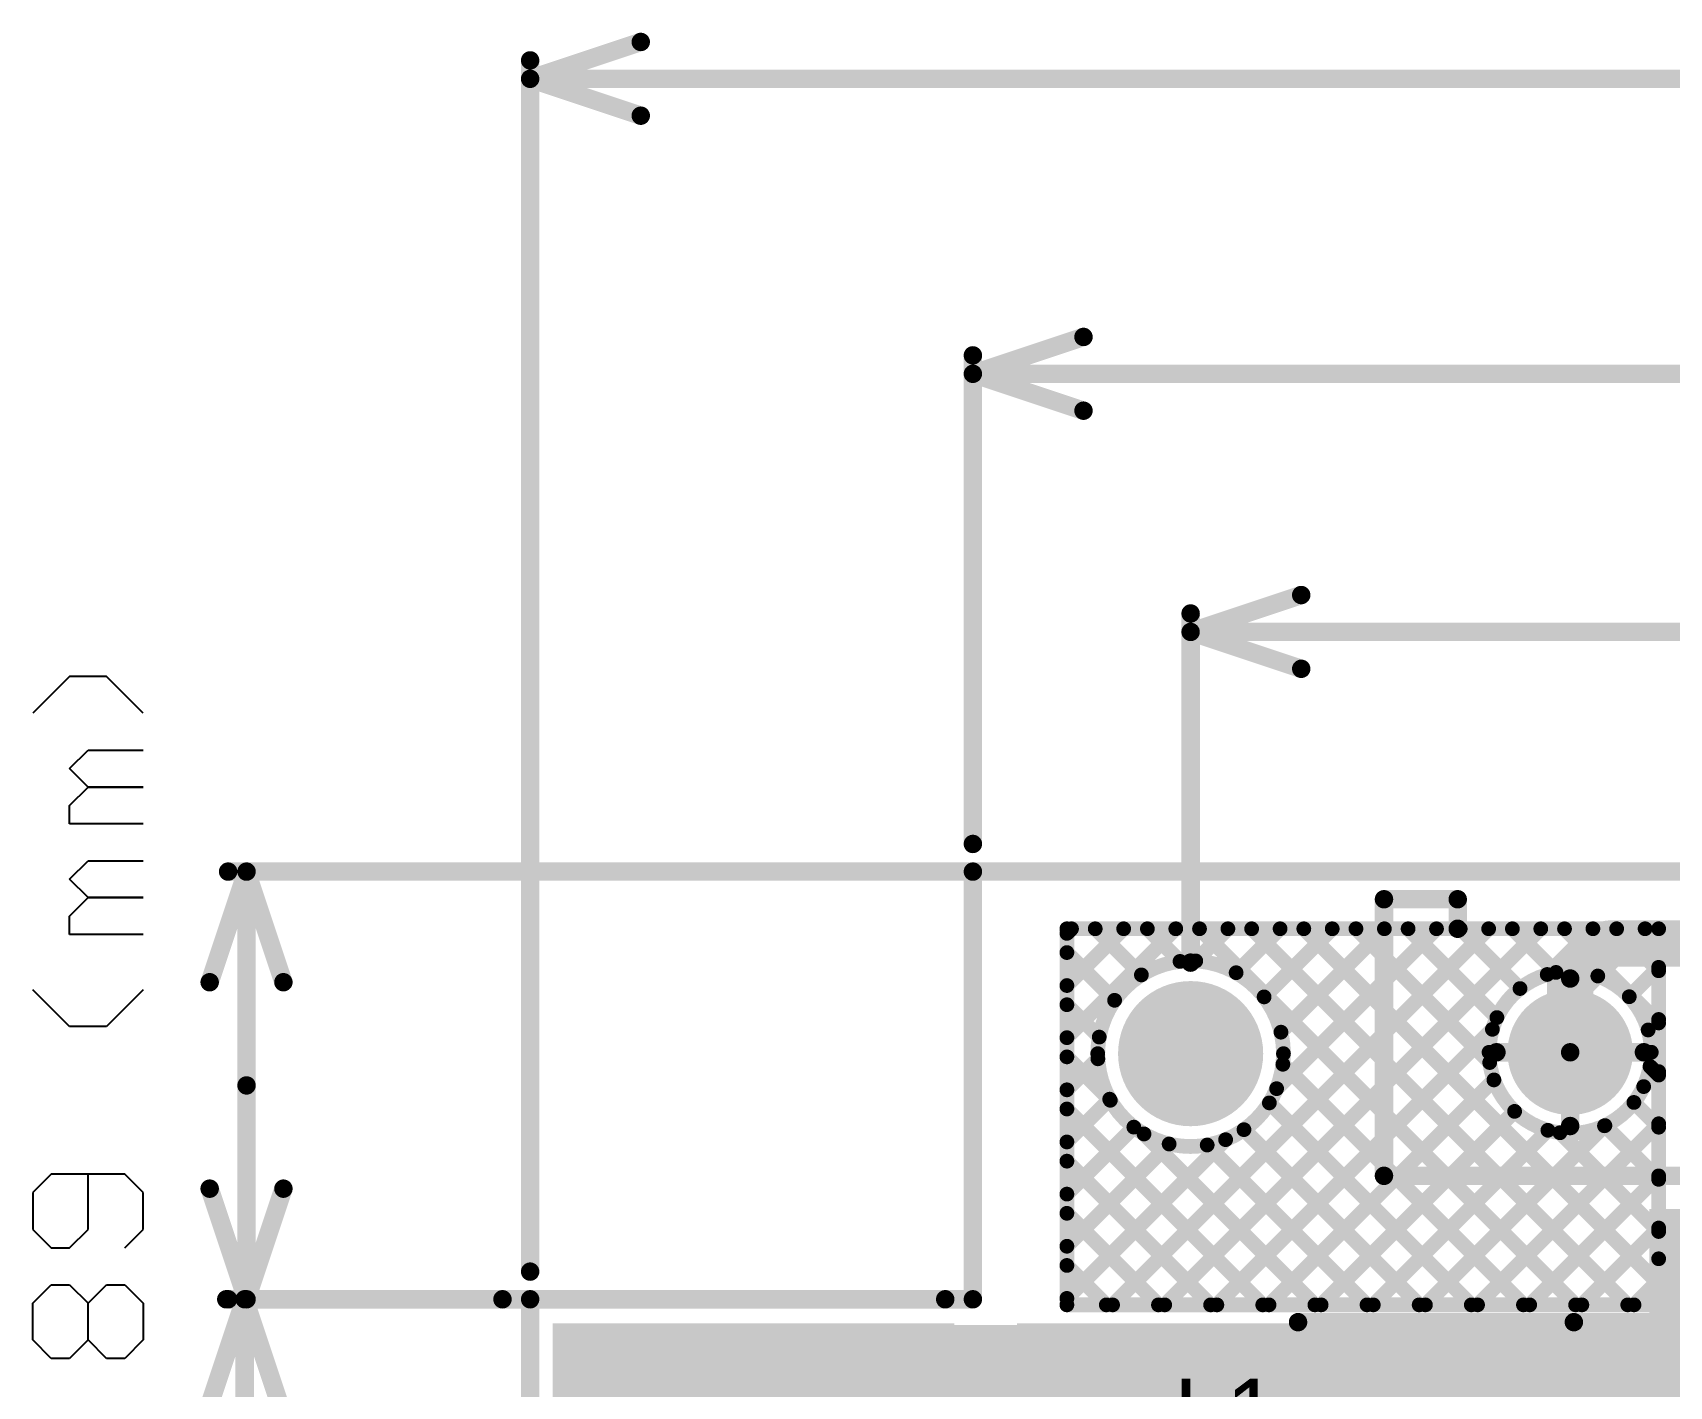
# Model space of a CAD drawing. Header units: millimetres. Extents: x 9.08 to 12.48, y 2.73 to 6.
# Drawn here: x 9.075 to 9.963, y 5.261 to 5.995 of the extents above; entities that cross this region are included whole.
import ezdxf

# ---------------------------------------------------------------- set-up
doc = ezdxf.new("R2010")
doc.units = ezdxf.units.MM
doc.header["$MEASUREMENT"] = 0
for name, color, linetype in [('BottomLayer', 5, 'Continuous'), ('BottomSolder', 6, 'Continuous'), ('Mechanical1', 6, 'Continuous'), ('Mechanical13', 56, 'Continuous'), ('MultiLayer', 9, 'Continuous'), ('PadHoleLayer', 156, 'Continuous'), ('TopLayer', 1, 'Continuous'), ('TopOverlay', 2, 'Continuous'), ('TopPaste', 8, 'Continuous'), ('TopSolder', 216, 'Continuous')]:
    doc.layers.add(name, color=color, linetype=linetype)

# ---------------------------------------------------------------- blocks, each defined once
blk = doc.blocks.new('DR74_821_R_10')
at = {"layer": 'TopLayer'}
for points in [[(-0.16772, -0.06437), (-0.0685, -0.06437), (-0.16772, 0.06437), (-0.0685, 0.06437)], [(0.0685, -0.06437), (0.16772, -0.06437), (0.0685, 0.06437), (0.16772, 0.06437)]]:
    blk.add_solid(points, dxfattribs=at)
at = {"layer": 'TopOverlay', "const_width": 0.01}
for points in [[(-0.14961, 0.14961), (0, 0.14961)], [(-0.14961, 0.08539), (-0.14961, 0.14961)], [(0, 0.14961), (0.14961, 0.14961)], [(0.14961, 0.088), (0.14961, 0.14961)], [(-0.14961, -0.14961), (-0.14961, -0.09361)], [(0.14961, -0.14961), (0.14961, -0.09239)], [(-0.14961, -0.14961), (0, -0.14961)], [(0, -0.14961), (0.14961, -0.14961)]]:
    blk.add_lwpolyline(points, dxfattribs=at)
at = {"layer": 'TopOverlay', "const_width": 0.005}
for points in [[(-0.15211, 0.14961, 1), (-0.14711, 0.14961, 1)], [(-0.15211, 0.14961, 1), (-0.14711, 0.14961, 1)], [(-0.0025, 0.14961, 1), (0.0025, 0.14961, 1)], [(-0.0025, 0.14961, 1), (0.0025, 0.14961, 1)], [(0.14711, 0.14961, 1), (0.15211, 0.14961, 1)], [(0.14711, 0.14961, 1), (0.15211, 0.14961, 1)], [(-0.15211, 0.08539, 1), (-0.14711, 0.08539, 1)], [(0.14711, 0.088, 1), (0.15211, 0.088, 1)], [(-0.15211, -0.09361, 1), (-0.14711, -0.09361, 1)], [(0.14711, -0.09239, 1), (0.15211, -0.09239, 1)], [(-0.15211, -0.14961, 1), (-0.14711, -0.14961, 1)], [(-0.15211, -0.14961, 1), (-0.14711, -0.14961, 1)], [(-0.0025, -0.14961, 1), (0.0025, -0.14961, 1)], [(-0.0025, -0.14961, 1), (0.0025, -0.14961, 1)], [(0.14711, -0.14961, 1), (0.15211, -0.14961, 1)], [(0.14711, -0.14961, 1), (0.15211, -0.14961, 1)]]:
    blk.add_lwpolyline(points, format="xyb", close=True, dxfattribs=at)
at = {"layer": 'TopPaste'}
for points in [[(-0.16772, -0.06437), (-0.0685, -0.06437), (-0.16772, 0.06437), (-0.0685, 0.06437)], [(0.0685, -0.06437), (0.16772, -0.06437), (0.0685, 0.06437), (0.16772, 0.06437)]]:
    blk.add_solid(points, dxfattribs=at)
at = {"layer": 'TopSolder'}
for points in [[(-0.17172, -0.06837), (-0.0645, -0.06837), (-0.17172, 0.06837), (-0.0645, 0.06837)], [(0.0645, -0.06837), (0.17172, -0.06837), (0.0645, 0.06837), (0.17172, 0.06837)]]:
    blk.add_solid(points, dxfattribs=at)
blk = doc.blocks.new('B2B_EH_A_LF__SN__45')
at = {"layer": 'BottomLayer', "const_width": 0.03}
for points in [[(-0.065, 0, 1), (-0.035, 0, 1)], [(0.035, 0, 1), (0.065, 0, 1)]]:
    blk.add_lwpolyline(points, format="xyb", close=True, dxfattribs=at)
at = {"layer": 'BottomSolder', "const_width": 0.034}
for points in [[(-0.067, 0, 1), (-0.033, 0, 1)], [(0.033, 0, 1), (0.067, 0, 1)]]:
    blk.add_lwpolyline(points, format="xyb", close=True, dxfattribs=at)
at = {"layer": 'MultiLayer', "const_width": 0.03}
for points in [[(-0.065, 0, 1), (-0.035, 0, 1)], [(0.035, 0, 1), (0.065, 0, 1)]]:
    blk.add_lwpolyline(points, format="xyb", close=True, dxfattribs=at)
at = {"layer": 'PadHoleLayer', "const_width": 0.01772}
for points in [[(-0.05886, 0, 1), (-0.04114, 0, 1)], [(0.04114, 0, 1), (0.05886, 0, 1)]]:
    blk.add_lwpolyline(points, format="xyb", close=True, dxfattribs=at)
at = {"layer": 'TopLayer', "const_width": 0.03}
for points in [[(-0.065, 0, 1), (-0.035, 0, 1)], [(0.035, 0, 1), (0.065, 0, 1)]]:
    blk.add_lwpolyline(points, format="xyb", close=True, dxfattribs=at)
at = {"layer": 'TopOverlay', "const_width": 0.01}
for points in [[(-0.148, 0.067), (-0.148, -0.083)], [(0.151, 0.067), (-0.148, 0.067)], [(0.151, 0.067), (0.151, -0.083)], [(-0.108, -0.067), (-0.108, -0.083)], [(0.111, -0.067), (0.111, -0.083)], [(-0.108, -0.083), (-0.148, -0.083)], [(0.151, -0.083), (0.111, -0.083)]]:
    blk.add_lwpolyline(points, dxfattribs=at)
at = {"layer": 'TopOverlay'}
for points, const_width in [([(-0.1505, 0.067, 1), (-0.1455, 0.067, 1)], 0.005), ([(-0.1505, 0.067, 1), (-0.1455, 0.067, 1)], 0.005), ([(0.1485, 0.067, 1), (0.1535, 0.067, 1)], 0.005), ([(0.1485, 0.067, 1), (0.1535, 0.067, 1)], 0.005), ([(-0.1105, -0.067, 1), (-0.1055, -0.067, 1)], 0.005), ([(-0.08093, -0.067, 1), (-0.09507, -0.067, 1)], 0.01), ([(-0.09757, -0.067, 1), (-0.09257, -0.067, 1)], 0.005), ([(-0.08343, -0.067, 1), (-0.07843, -0.067, 1)], 0.005), ([(0.1085, -0.067, 1), (0.1135, -0.067, 1)], 0.005), ([(-0.1505, -0.083, 1), (-0.1455, -0.083, 1)], 0.005), ([(-0.1505, -0.083, 1), (-0.1455, -0.083, 1)], 0.005), ([(-0.1105, -0.083, 1), (-0.1055, -0.083, 1)], 0.005), ([(-0.1105, -0.083, 1), (-0.1055, -0.083, 1)], 0.005), ([(0.1085, -0.083, 1), (0.1135, -0.083, 1)], 0.005), ([(0.1085, -0.083, 1), (0.1135, -0.083, 1)], 0.005), ([(0.1485, -0.083, 1), (0.1535, -0.083, 1)], 0.005), ([(0.1485, -0.083, 1), (0.1535, -0.083, 1)], 0.005)]:
    blk.add_lwpolyline(points, format="xyb", close=True, dxfattribs=dict(at, const_width=const_width))
at = {"layer": 'TopSolder', "const_width": 0.034}
for points in [[(-0.067, 0, 1), (-0.033, 0, 1)], [(0.033, 0, 1), (0.067, 0, 1)]]:
    blk.add_lwpolyline(points, format="xyb", close=True, dxfattribs=at)

msp = doc.modelspace()

# ---------------------------------------------------------------- linework, layer by layer
at = {"layer": 'BottomLayer'}
for points, const_width in [([(9.636, 5.509), (9.957, 5.509)], 0.008), ([(9.636, 5.5065), (9.6385, 5.509)], 0.008), ([(9.636, 5.47821), (9.66679, 5.509)], 0.008), ([(9.636, 5.44993), (9.69507, 5.509)], 0.008), ([(9.636, 5.509), (9.636, 5.305)], 0.008), ([(9.65137, 5.509), (9.6764, 5.48397)], 0.008), ([(9.66078, 5.305), (9.86478, 5.509)], 0.008), ([(9.67965, 5.509), (9.69735, 5.4913)], 0.008), ([(9.68906, 5.305), (9.89306, 5.509)], 0.008), ([(9.70591, 5.49155), (9.72335, 5.509)], 0.008), ([(9.70794, 5.509), (9.91194, 5.305)], 0.008), ([(9.7278, 5.48516), (9.75164, 5.509)], 0.008), ([(9.73622, 5.509), (9.94022, 5.305)], 0.008), ([(9.74297, 5.47205), (9.77992, 5.509)], 0.008), ([(9.74976, 5.42227), (9.83649, 5.509)], 0.008), ([(9.75211, 5.45291), (9.80821, 5.509)], 0.008), ([(9.76451, 5.509), (9.96851, 5.305)], 0.008), ([(9.79279, 5.509), (9.86535, 5.43644)], 0.008), ([(9.82108, 5.509), (9.86924, 5.46084)], 0.008), ([(9.84936, 5.509), (9.88179, 5.47657)], 0.008), ([(9.87764, 5.509), (9.90132, 5.48532)], 0.008), ([(9.89654, 5.4842), (9.92134, 5.509)], 0.008), ([(9.90593, 5.509), (9.957, 5.45793)], 0.008), ([(9.92399, 5.48337), (9.94963, 5.509)], 0.008), ([(9.93421, 5.509), (9.957, 5.48621)], 0.008), ([(9.957, 5.33), (9.957, 5.509)], 0.008), ([(9.636, 5.49609), (9.66188, 5.4702)], 0.008), ([(9.909, 5.442), (9.909, 5.482)], 0.01), ([(9.94105, 5.47214), (9.957, 5.48809)], 0.008), ([(9.636, 5.4678), (9.65355, 5.45025)], 0.008), ([(9.9513, 5.4541), (9.957, 5.4598)], 0.008), ([(9.71734, 5.305), (9.8668, 5.45446)], 0.008), ([(9.636, 5.43952), (9.65955, 5.41597)], 0.008), ([(9.636, 5.42164), (9.65282, 5.43846)], 0.008), ([(9.869, 5.442), (9.909, 5.442)], 0.01), ([(9.909, 5.442), (9.949, 5.442)], 0.01), ([(9.909, 5.402), (9.909, 5.442)], 0.01), ([(9.75315, 5.4355), (9.88365, 5.305)], 0.008), ([(9.94887, 5.42339), (9.957, 5.43152)], 0.008), ([(9.95232, 5.43432), (9.957, 5.42964)], 0.008), ([(9.74563, 5.305), (9.86763, 5.42701)], 0.008), ([(9.636, 5.39336), (9.65921, 5.41657)], 0.008), ([(9.636, 5.41124), (9.74224, 5.305)], 0.008), ([(9.74582, 5.41455), (9.85537, 5.305)], 0.008), ([(9.94357, 5.41479), (9.957, 5.40136)], 0.008), ([(9.77391, 5.305), (9.87886, 5.40995)], 0.008), ([(9.85877, 5.305), (9.957, 5.40323)], 0.008), ([(9.636, 5.36508), (9.67232, 5.4014)], 0.008), ([(9.636, 5.30851), (9.7221, 5.39461)], 0.008), ([(9.67782, 5.3977), (9.77052, 5.305)], 0.008), ([(9.73205, 5.40003), (9.82709, 5.305)], 0.008), ([(9.8022, 5.305), (9.8969, 5.3997)], 0.008), ([(9.83048, 5.305), (9.92761, 5.40213)], 0.008), ([(9.90344, 5.39835), (9.957, 5.34479)], 0.008), ([(9.92784, 5.40224), (9.957, 5.37308)], 0.008), ([(9.636, 5.33679), (9.69146, 5.39225)], 0.008), ([(9.7121, 5.3917), (9.7988, 5.305)], 0.008), ([(9.636, 5.38295), (9.71395, 5.305)], 0.008), ([(9.88705, 5.305), (9.957, 5.37495)], 0.008), ([(9.636, 5.35467), (9.68567, 5.305)], 0.008), ([(9.91533, 5.305), (9.957, 5.34667)], 0.008), ([(9.636, 5.32638), (9.65738, 5.305)], 0.008), ([(9.94362, 5.305), (9.96862, 5.33)], 0.008), ([(9.957, 5.33), (10.083, 5.33)], 0.008), ([(9.636, 5.305), (10.36377, 5.305)], 0.008)]:
    msp.add_lwpolyline(points, dxfattribs=dict(at, const_width=const_width))
for points, const_width in [([(9.634, 5.509, 1), (9.638, 5.509, 1)], 0.004), ([(9.634, 5.509, 1), (9.638, 5.509, 1)], 0.004), ([(9.6365, 5.509, 1), (9.6405, 5.509, 1)], 0.004), ([(9.64937, 5.509, 1), (9.65337, 5.509, 1)], 0.004), ([(9.66479, 5.509, 1), (9.66879, 5.509, 1)], 0.004), ([(9.67765, 5.509, 1), (9.68165, 5.509, 1)], 0.004), ([(9.69307, 5.509, 1), (9.69707, 5.509, 1)], 0.004), ([(9.70594, 5.509, 1), (9.70994, 5.509, 1)], 0.004), ([(9.72135, 5.509, 1), (9.72535, 5.509, 1)], 0.004), ([(9.73422, 5.509, 1), (9.73822, 5.509, 1)], 0.004), ([(9.74964, 5.509, 1), (9.75364, 5.509, 1)], 0.004), ([(9.76251, 5.509, 1), (9.76651, 5.509, 1)], 0.004), ([(9.77792, 5.509, 1), (9.78192, 5.509, 1)], 0.004), ([(9.79079, 5.509, 1), (9.79479, 5.509, 1)], 0.004), ([(9.80621, 5.509, 1), (9.81021, 5.509, 1)], 0.004), ([(9.81908, 5.509, 1), (9.82308, 5.509, 1)], 0.004), ([(9.83449, 5.509, 1), (9.83849, 5.509, 1)], 0.004), ([(9.84736, 5.509, 1), (9.85136, 5.509, 1)], 0.004), ([(9.86278, 5.509, 1), (9.86678, 5.509, 1)], 0.004), ([(9.87564, 5.509, 1), (9.87964, 5.509, 1)], 0.004), ([(9.89106, 5.509, 1), (9.89506, 5.509, 1)], 0.004), ([(9.90393, 5.509, 1), (9.90793, 5.509, 1)], 0.004), ([(9.91934, 5.509, 1), (9.92334, 5.509, 1)], 0.004), ([(9.93221, 5.509, 1), (9.93621, 5.509, 1)], 0.004), ([(9.94763, 5.509, 1), (9.95163, 5.509, 1)], 0.004), ([(9.955, 5.509, 1), (9.959, 5.509, 1)], 0.004), ([(9.955, 5.509, 1), (9.959, 5.509, 1)], 0.004), ([(9.634, 5.5065, 1), (9.638, 5.5065, 1)], 0.004), ([(9.634, 5.49609, 1), (9.638, 5.49609, 1)], 0.004), ([(9.75348, 5.44126, 1), (9.65274, 5.44126, 1)], 0.008), ([(9.69535, 5.4913, 1), (9.69935, 5.4913, 1)], 0.004), ([(9.70391, 5.49155, 1), (9.70791, 5.49155, 1)], 0.004), ([(9.6744, 5.48397, 1), (9.6784, 5.48397, 1)], 0.004), ([(9.7258, 5.48516, 1), (9.7298, 5.48516, 1)], 0.004), ([(9.953, 5.442, 1), (9.865, 5.442, 1)], 0.008), ([(9.89454, 5.4842, 1), (9.89854, 5.4842, 1)], 0.004), ([(9.89932, 5.48532, 1), (9.90332, 5.48532, 1)], 0.004), ([(9.9065, 5.482, 1), (9.9115, 5.482, 1)], 0.005), ([(9.92199, 5.48337, 1), (9.92599, 5.48337, 1)], 0.004), ([(9.955, 5.48809, 1), (9.959, 5.48809, 1)], 0.004), ([(9.955, 5.48621, 1), (9.959, 5.48621, 1)], 0.004), ([(9.634, 5.47821, 1), (9.638, 5.47821, 1)], 0.004), ([(9.87979, 5.47657, 1), (9.88379, 5.47657, 1)], 0.004), ([(9.634, 5.4678, 1), (9.638, 5.4678, 1)], 0.004), ([(9.65988, 5.4702, 1), (9.66388, 5.4702, 1)], 0.004), ([(9.68811, 5.44126, 1), (9.71811, 5.44126, 1)], 0.03), ([(9.74097, 5.47205, 1), (9.74497, 5.47205, 1)], 0.004), ([(9.93905, 5.47214, 1), (9.94305, 5.47214, 1)], 0.004), ([(9.86724, 5.46084, 1), (9.87124, 5.46084, 1)], 0.004), ([(9.955, 5.4598, 1), (9.959, 5.4598, 1)], 0.004), ([(9.955, 5.45793, 1), (9.959, 5.45793, 1)], 0.004), ([(9.634, 5.44993, 1), (9.638, 5.44993, 1)], 0.004), ([(9.65155, 5.45025, 1), (9.65555, 5.45025, 1)], 0.004), ([(9.75011, 5.45291, 1), (9.75412, 5.45291, 1)], 0.004), ([(9.8648, 5.45446, 1), (9.8688, 5.45446, 1)], 0.004), ([(9.9493, 5.4541, 1), (9.9533, 5.4541, 1)], 0.004), ([(9.634, 5.43952, 1), (9.638, 5.43952, 1)], 0.004), ([(9.65074, 5.44126, 1), (9.65474, 5.44126, 1)], 0.004), ([(9.65082, 5.43846, 1), (9.65482, 5.43846, 1)], 0.004), ([(9.75148, 5.44126, 1), (9.75548, 5.44126, 1)], 0.004), ([(9.863, 5.442, 1), (9.867, 5.442, 1)], 0.004), ([(9.8665, 5.442, 1), (9.8715, 5.442, 1)], 0.005), ([(9.9065, 5.442, 1), (9.9115, 5.442, 1)], 0.005), ([(9.9065, 5.442, 1), (9.9115, 5.442, 1)], 0.005), ([(9.9065, 5.442, 1), (9.9115, 5.442, 1)], 0.005), ([(9.9065, 5.442, 1), (9.9115, 5.442, 1)], 0.005), ([(9.9465, 5.442, 1), (9.9515, 5.442, 1)], 0.005), ([(9.951, 5.442, 1), (9.955, 5.442, 1)], 0.004), ([(9.75115, 5.4355, 1), (9.75515, 5.4355, 1)], 0.004), ([(9.86335, 5.43644, 1), (9.86735, 5.43644, 1)], 0.004), ([(9.95032, 5.43432, 1), (9.95432, 5.43432, 1)], 0.004), ([(9.955, 5.43152, 1), (9.959, 5.43152, 1)], 0.004), ([(9.955, 5.42964, 1), (9.959, 5.42964, 1)], 0.004), ([(9.634, 5.42164, 1), (9.638, 5.42164, 1)], 0.004), ([(9.74776, 5.42227, 1), (9.75176, 5.42227, 1)], 0.004), ([(9.86563, 5.42701, 1), (9.86963, 5.42701, 1)], 0.004), ([(9.94687, 5.42339, 1), (9.95087, 5.42339, 1)], 0.004), ([(9.634, 5.41124, 1), (9.638, 5.41124, 1)], 0.004), ([(9.65721, 5.41657, 1), (9.66121, 5.41657, 1)], 0.004), ([(9.65755, 5.41597, 1), (9.66155, 5.41597, 1)], 0.004), ([(9.74382, 5.41455, 1), (9.74782, 5.41455, 1)], 0.004), ([(9.94157, 5.41479, 1), (9.94557, 5.41479, 1)], 0.004), ([(9.87686, 5.40995, 1), (9.88086, 5.40995, 1)], 0.004), ([(9.9065, 5.402, 1), (9.9115, 5.402, 1)], 0.005), ([(9.955, 5.40323, 1), (9.959, 5.40323, 1)], 0.004), ([(9.67032, 5.4014, 1), (9.67432, 5.4014, 1)], 0.004), ([(9.67582, 5.3977, 1), (9.67982, 5.3977, 1)], 0.004), ([(9.7201, 5.39461, 1), (9.7241, 5.39461, 1)], 0.004), ([(9.73005, 5.40003, 1), (9.73405, 5.40003, 1)], 0.004), ([(9.8949, 5.3997, 1), (9.8989, 5.3997, 1)], 0.004), ([(9.90144, 5.39835, 1), (9.90544, 5.39835, 1)], 0.004), ([(9.92561, 5.40213, 1), (9.92961, 5.40213, 1)], 0.004), ([(9.92584, 5.40224, 1), (9.92984, 5.40224, 1)], 0.004), ([(9.955, 5.40136, 1), (9.959, 5.40136, 1)], 0.004), ([(9.634, 5.39336, 1), (9.638, 5.39336, 1)], 0.004), ([(9.68946, 5.39225, 1), (9.69346, 5.39225, 1)], 0.004), ([(9.7101, 5.3917, 1), (9.7141, 5.3917, 1)], 0.004), ([(9.634, 5.38295, 1), (9.638, 5.38295, 1)], 0.004), ([(9.955, 5.37495, 1), (9.959, 5.37495, 1)], 0.004), ([(9.955, 5.37308, 1), (9.959, 5.37308, 1)], 0.004), ([(9.634, 5.36508, 1), (9.638, 5.36508, 1)], 0.004), ([(9.634, 5.35467, 1), (9.638, 5.35467, 1)], 0.004), ([(9.955, 5.34667, 1), (9.959, 5.34667, 1)], 0.004), ([(9.955, 5.34479, 1), (9.959, 5.34479, 1)], 0.004), ([(9.634, 5.33679, 1), (9.638, 5.33679, 1)], 0.004), ([(9.634, 5.32638, 1), (9.638, 5.32638, 1)], 0.004), ([(9.955, 5.33, 1), (9.959, 5.33, 1)], 0.004), ([(9.955, 5.33, 1), (9.959, 5.33, 1)], 0.004), ([(9.634, 5.30851, 1), (9.638, 5.30851, 1)], 0.004), ([(9.634, 5.305, 1), (9.638, 5.305, 1)], 0.004), ([(9.634, 5.305, 1), (9.638, 5.305, 1)], 0.004), ([(9.65538, 5.305, 1), (9.65938, 5.305, 1)], 0.004), ([(9.65878, 5.305, 1), (9.66278, 5.305, 1)], 0.004), ([(9.68367, 5.305, 1), (9.68767, 5.305, 1)], 0.004), ([(9.68706, 5.305, 1), (9.69106, 5.305, 1)], 0.004), ([(9.71195, 5.305, 1), (9.71595, 5.305, 1)], 0.004), ([(9.71534, 5.305, 1), (9.71934, 5.305, 1)], 0.004), ([(9.74024, 5.305, 1), (9.74423, 5.305, 1)], 0.004), ([(9.74363, 5.305, 1), (9.74763, 5.305, 1)], 0.004), ([(9.76852, 5.305, 1), (9.77252, 5.305, 1)], 0.004), ([(9.77191, 5.305, 1), (9.77591, 5.305, 1)], 0.004), ([(9.7968, 5.305, 1), (9.8008, 5.305, 1)], 0.004), ([(9.8002, 5.305, 1), (9.8042, 5.305, 1)], 0.004), ([(9.82509, 5.305, 1), (9.82909, 5.305, 1)], 0.004), ([(9.82848, 5.305, 1), (9.83248, 5.305, 1)], 0.004), ([(9.85337, 5.305, 1), (9.85737, 5.305, 1)], 0.004), ([(9.85677, 5.305, 1), (9.86077, 5.305, 1)], 0.004), ([(9.88165, 5.305, 1), (9.88565, 5.305, 1)], 0.004), ([(9.88505, 5.305, 1), (9.88905, 5.305, 1)], 0.004), ([(9.90994, 5.305, 1), (9.91394, 5.305, 1)], 0.004), ([(9.91333, 5.305, 1), (9.91733, 5.305, 1)], 0.004), ([(9.93822, 5.305, 1), (9.94222, 5.305, 1)], 0.004), ([(9.94162, 5.305, 1), (9.94562, 5.305, 1)], 0.004)]:
    msp.add_lwpolyline(points, format="xyb", close=True, dxfattribs=dict(at, const_width=const_width))
msp.add_solid([(9.358, 5.134), (10.376, 5.134), (9.358, 5.294), (10.376, 5.294)], dxfattribs=at)
at = {"layer": 'BottomSolder', "const_width": 0.034}
msp.add_lwpolyline([(9.68611, 5.44126, 1), (9.72011, 5.44126, 1)], format="xyb", close=True, dxfattribs=at)
at = {"layer": 'Mechanical1'}
for p, q in [((9.09501, 5.64584), (9.07502, 5.62585)), ((9.11501, 5.64584), (9.09501, 5.64584)), ((9.135, 5.62585), (9.11501, 5.64584)), ((9.09501, 5.59586), (9.10501, 5.60586)), ((9.10501, 5.60586), (9.135, 5.60586)), ((9.10501, 5.58586), (9.09501, 5.59586)), ((9.09501, 5.57587), (9.10501, 5.58586)), ((9.10501, 5.58586), (9.135, 5.58586)), ((9.135, 5.58586), (9.10501, 5.58586)), ((9.09501, 5.56587), (9.09501, 5.57587)), ((9.135, 5.56587), (9.09501, 5.56587)), ((9.09501, 5.53588), (9.10501, 5.54588)), ((9.10501, 5.54588), (9.135, 5.54588)), ((9.10501, 5.52588), (9.09501, 5.53588)), ((9.09501, 5.51589), (9.10501, 5.52588)), ((9.10501, 5.52588), (9.135, 5.52588)), ((9.135, 5.52588), (9.10501, 5.52588)), ((9.09501, 5.50589), (9.09501, 5.51589)), ((9.135, 5.50589), (9.09501, 5.50589)), ((9.09501, 5.45591), (9.07502, 5.4759)), ((9.135, 5.4759), (9.11501, 5.45591)), ((9.11501, 5.45591), (9.09501, 5.45591)), ((9.08502, 5.37593), (9.07502, 5.36594)), ((9.125, 5.37593), (9.08502, 5.37593)), ((9.10501, 5.34594), (9.10501, 5.37593)), ((9.135, 5.36594), (9.125, 5.37593)), ((9.07502, 5.36594), (9.07502, 5.34594)), ((9.135, 5.34594), (9.135, 5.36594)), ((9.07502, 5.34594), (9.08502, 5.33594)), ((9.09501, 5.33594), (9.10501, 5.34594)), ((9.125, 5.33594), (9.135, 5.34594)), ((9.08502, 5.33594), (9.09501, 5.33594)), ((9.07502, 5.30595), (9.08502, 5.31595)), ((9.08502, 5.31595), (9.09501, 5.31595)), ((9.09501, 5.31595), (9.10501, 5.30595)), ((9.10501, 5.30595), (9.11501, 5.31595)), ((9.11501, 5.31595), (9.125, 5.31595)), ((9.125, 5.31595), (9.135, 5.30595)), ((9.07502, 5.28596), (9.07502, 5.30595)), ((9.10501, 5.28596), (9.10501, 5.30595)), ((9.135, 5.30595), (9.135, 5.28596)), ((9.08502, 5.27596), (9.07502, 5.28596)), ((9.10501, 5.28596), (9.09501, 5.27596)), ((9.11501, 5.27596), (9.10501, 5.28596)), ((9.135, 5.28596), (9.125, 5.27596)), ((9.09501, 5.27596), (9.08502, 5.27596)), ((9.125, 5.27596), (9.11501, 5.27596))]:
    msp.add_line(p, q, dxfattribs=at)
at = {"layer": 'Mechanical1', "const_width": 0.01}
for points in [[(9.34484, 5.97), (9.40484, 5.99)], [(9.34484, 5.32303), (9.34484, 5.98)], [(9.34484, 5.97), (9.40484, 5.95)], [(9.34484, 5.97), (10.426, 5.97)], [(9.585, 5.81), (9.645, 5.83)], [(9.585, 5.555), (9.585, 5.82)], [(9.585, 5.81), (9.645, 5.79)], [(9.585, 5.81), (10.754, 5.81)], [(9.70311, 5.67), (9.76311, 5.69)], [(9.70311, 5.49063), (9.70311, 5.68)], [(9.70311, 5.67), (9.76311, 5.65)], [(9.70311, 5.67), (10.54608, 5.67)], [(9.171, 5.48), (9.191, 5.54)], [(9.181, 5.54), (9.975, 5.54)], [(9.191, 5.54), (9.211, 5.48)], [(9.191, 5.42402), (9.191, 5.54)], [(9.191, 5.30803), (9.191, 5.42402)], [(9.171, 5.36803), (9.191, 5.30803)], [(9.191, 5.30803), (9.211, 5.36803)], [(9.17, 5.24803), (9.19, 5.30803)], [(9.18, 5.30803), (9.32984, 5.30803)], [(9.181, 5.30803), (9.57, 5.30803)], [(9.19, 5.30803), (9.21, 5.24803)], [(9.19, 4.55007), (9.19, 5.30803)]]:
    msp.add_lwpolyline(points, dxfattribs=at)
at = {"layer": 'Mechanical1', "const_width": 0.005}
for points in [[(9.40234, 5.99, 1), (9.40734, 5.99, 1)], [(9.34234, 5.98, 1), (9.34734, 5.98, 1)], [(9.34234, 5.97, 1), (9.34734, 5.97, 1)], [(9.34234, 5.97, 1), (9.34734, 5.97, 1)], [(9.34234, 5.97, 1), (9.34734, 5.97, 1)], [(9.40234, 5.95, 1), (9.40734, 5.95, 1)], [(9.6425, 5.83, 1), (9.6475, 5.83, 1)], [(9.5825, 5.82, 1), (9.5875, 5.82, 1)], [(9.5825, 5.81, 1), (9.5875, 5.81, 1)], [(9.5825, 5.81, 1), (9.5875, 5.81, 1)], [(9.5825, 5.81, 1), (9.5875, 5.81, 1)], [(9.6425, 5.79, 1), (9.6475, 5.79, 1)], [(9.76061, 5.69, 1), (9.76561, 5.69, 1)], [(9.70061, 5.68, 1), (9.70561, 5.68, 1)], [(9.70061, 5.67, 1), (9.70561, 5.67, 1)], [(9.70061, 5.67, 1), (9.70561, 5.67, 1)], [(9.70061, 5.67, 1), (9.70561, 5.67, 1)], [(9.76061, 5.65, 1), (9.76561, 5.65, 1)], [(9.5825, 5.555, 1), (9.5875, 5.555, 1)], [(9.1785, 5.54, 1), (9.1835, 5.54, 1)], [(9.1885, 5.54, 1), (9.1935, 5.54, 1)], [(9.1885, 5.54, 1), (9.1935, 5.54, 1)], [(9.1885, 5.54, 1), (9.1935, 5.54, 1)], [(9.70061, 5.49063, 1), (9.70561, 5.49063, 1)], [(9.1685, 5.48, 1), (9.1735, 5.48, 1)], [(9.2085, 5.48, 1), (9.2135, 5.48, 1)], [(9.1885, 5.42402, 1), (9.1935, 5.42402, 1)], [(9.1885, 5.42402, 1), (9.1935, 5.42402, 1)], [(9.1685, 5.36803, 1), (9.1735, 5.36803, 1)], [(9.2085, 5.36803, 1), (9.2135, 5.36803, 1)], [(9.34234, 5.32303, 1), (9.34734, 5.32303, 1)], [(9.1775, 5.30803, 1), (9.1825, 5.30803, 1)], [(9.1785, 5.30803, 1), (9.1835, 5.30803, 1)], [(9.1875, 5.30803, 1), (9.1925, 5.30803, 1)], [(9.1875, 5.30803, 1), (9.1925, 5.30803, 1)], [(9.1875, 5.30803, 1), (9.1925, 5.30803, 1)], [(9.1885, 5.30803, 1), (9.1935, 5.30803, 1)], [(9.1885, 5.30803, 1), (9.1935, 5.30803, 1)], [(9.1885, 5.30803, 1), (9.1935, 5.30803, 1)], [(9.32734, 5.30803, 1), (9.33234, 5.30803, 1)], [(9.5675, 5.30803, 1), (9.5725, 5.30803, 1)]]:
    msp.add_lwpolyline(points, format="xyb", close=True, dxfattribs=at)
at = {"layer": 'Mechanical13', "const_width": 0.01}
for points in [[(9.585, 5.54), (9.975, 5.54)], [(9.585, 5.30803), (9.585, 5.54)], [(9.34484, 3.25228), (9.34484, 5.30803)], [(9.34484, 5.30803), (9.585, 5.30803)]]:
    msp.add_lwpolyline(points, dxfattribs=at)
at = {"layer": 'Mechanical13', "const_width": 0.005}
for points in [[(9.5825, 5.54, 1), (9.5875, 5.54, 1)], [(9.5825, 5.54, 1), (9.5875, 5.54, 1)], [(9.34234, 5.30803, 1), (9.34734, 5.30803, 1)], [(9.34234, 5.30803, 1), (9.34734, 5.30803, 1)], [(9.5825, 5.30803, 1), (9.5875, 5.30803, 1)], [(9.5825, 5.30803, 1), (9.5875, 5.30803, 1)]]:
    msp.add_lwpolyline(points, format="xyb", close=True, dxfattribs=at)
at = {"layer": 'MultiLayer', "const_width": 0.03}
msp.add_lwpolyline([(9.68811, 5.44126, 1), (9.71811, 5.44126, 1)], format="xyb", close=True, dxfattribs=at)
at = {"layer": 'PadHoleLayer', "const_width": 0.03937}
msp.add_lwpolyline([(9.68343, 5.44126, 1), (9.7228, 5.44126, 1)], format="xyb", close=True, dxfattribs=at)
at = {"layer": 'TopLayer', "const_width": 0.025}
for points in [[(9.909, 5.48), (9.93, 5.501)], [(9.93, 5.501), (10.225, 5.501)], [(9.909, 5.442), (9.909, 5.48)]]:
    msp.add_lwpolyline(points, dxfattribs=at)
at = {"layer": 'TopLayer'}
for points, const_width in [([(9.92375, 5.501, 1), (9.93625, 5.501, 1)], 0.0125), ([(9.92375, 5.501, 1), (9.93625, 5.501, 1)], 0.0125), ([(9.90275, 5.48, 1), (9.91525, 5.48, 1)], 0.0125), ([(9.90275, 5.48, 1), (9.91525, 5.48, 1)], 0.0125), ([(9.68811, 5.44126, 1), (9.71811, 5.44126, 1)], 0.03), ([(9.90275, 5.442, 1), (9.91525, 5.442, 1)], 0.0125)]:
    msp.add_lwpolyline(points, format="xyb", close=True, dxfattribs=dict(at, const_width=const_width))
for points in [[(9.952, 5.277), (10.265, 5.277), (9.952, 5.357), (10.265, 5.357)], [(9.357, 4.549), (9.575, 4.549), (9.357, 5.295), (9.575, 5.295)], [(9.609, 4.98), (9.876, 4.98), (9.609, 5.295), (9.876, 5.295)], [(9.951, 4.98), (10.267, 4.98), (9.951, 5.298), (10.267, 5.298)]]:
    msp.add_solid(points, dxfattribs=at)
at = {"layer": 'TopSolder', "const_width": 0.034}
msp.add_lwpolyline([(9.68611, 5.44126, 1), (9.72011, 5.44126, 1)], format="xyb", close=True, dxfattribs=at)

# ---------------------------------------------------------------- block references
for name, p, rotation in [('B2B_EH_A_LF__SN__45', (9.959, 5.442), 180), ('DR74_821_R_10', (9.911, 5.146), 360)]:
    msp.add_blockref(name, p, dxfattribs=dict(rotation=rotation))

# ---------------------------------------------------------------- texts
at = {"layer": 'TopOverlay'}
msp.add_text('L1', height=0.038, dxfattribs=at).set_placement((9.694, 5.227))

doc.saveas('drawing.dxf')
